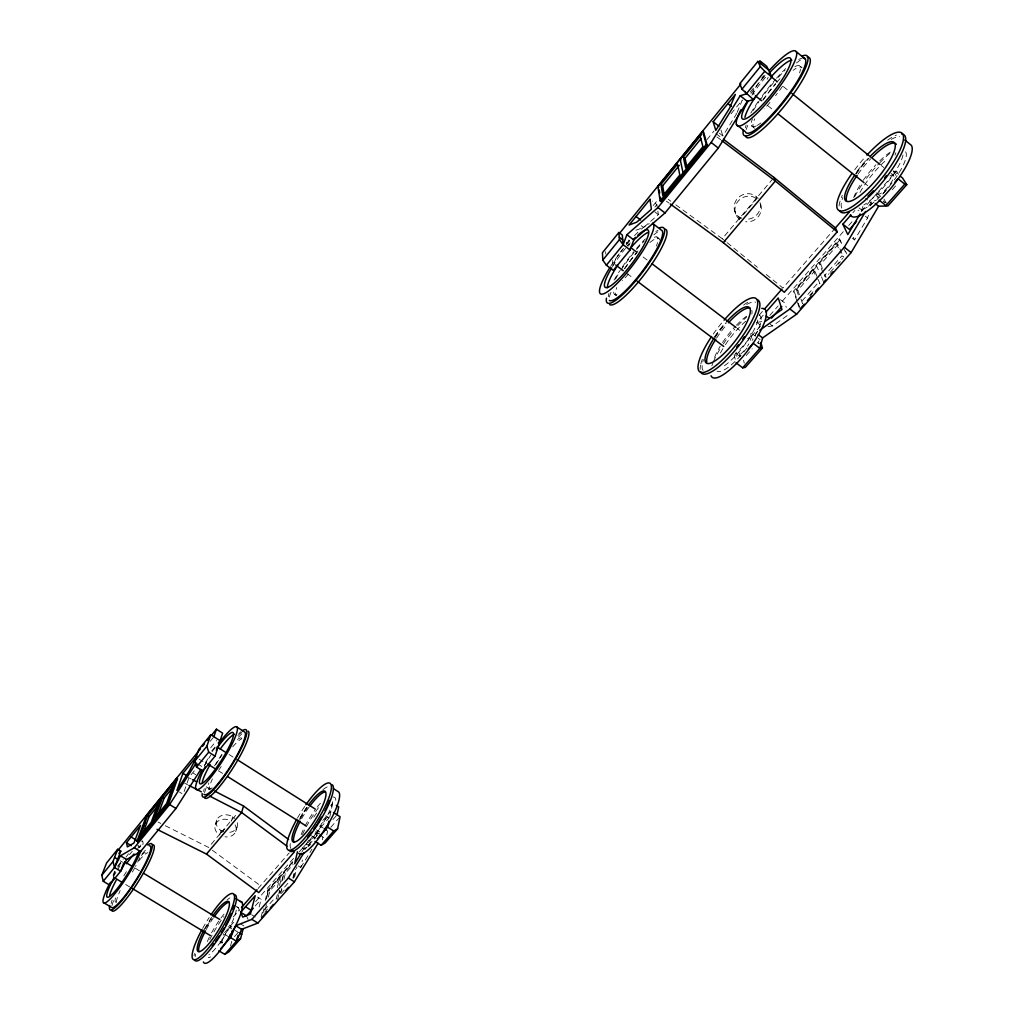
<?xml version="1.0" encoding="UTF-8"?>
<svg xmlns="http://www.w3.org/2000/svg" width="1014" height="1014" viewBox="0 0 1014 1014"><rect width="100%" height="100%" fill="white"/><g stroke="black" fill="none" stroke-linecap="round" stroke-linejoin="round"><path stroke-width="0.75" stroke-dasharray="5 3.75" d="M329.803 816.891L332.731 803.101L335.114 804.622M326.787 834.902L327.636 830.859M322.313 839.795L322.908 837.057M316.254 835.992L317.75 829.224M298.306 865.969L300.727 867.477L302.438 859.986M292.831 878.149L293.883 873.624M293.452 878.238L295.505 869.366M294.554 877.237L296.937 866.869M281.74 888.492L280.282 894.563L278.774 893.638L279.509 890.609M281.702 881.496L283.895 872.382L292.64 862.42M277.583 899.697L279.737 890.736M282.247 880.291L284.047 872.826L283.299 872.37M283.92 879.379L285.378 873.295L293.147 864.448M277.354 894.576L276.252 899.139L274.743 898.214L263.057 911.447L264.553 912.372L267.481 909.064M279.56 885.437L281.398 877.82L279.915 876.907L268.406 890.013L266.112 899.203M277.329 887.554L279.915 876.907M262.968 912.968L264.096 908.455M266.733 897.922L268.609 890.406L292.374 863.332M265.313 909.305L266.454 904.703M268.368 897.048L269.889 890.926L281.398 877.82M261.092 917.024L262.981 909.507M265.237 900.483L267.873 889.95L292.678 861.685M259.14 906.96L261.092 899.304L257.556 897.136M230.482 946.125L232.396 939.002M755.202 335.862L756.013 332.884L758.523 331.109M220.849 943.679L223.612 933.691M235.704 831.683L236.997 827.247M232.688 816.752L231.382 821.163A10.812 8.733 14.2 0 0 216.565 822.493A10.812 8.733 14.2 0 0 219.721 834.978L221.065 830.542M215.361 824.496L216.717 820.085M852.318 238.151L854.574 239.925L867.591 217.997L869.416 212.243M861.33 211.216L863.193 205.487M204.6 765.811L207.198 758.041M184.155 791.478L189.111 777.168M137.524 848.325L140.185 846.779L142.34 840.898M113.074 875.361L114.645 871.229M737.14 112.465L742.311 100.006L730.929 113.923M301.918 851.988L308.586 840.226M868.732 206.146L871.888 200.848L876.223 200.417M308.015 846.107L313.757 836.791L318.586 839.833M300.727 867.477L311.957 849.25M719.319 133.176L722.855 135.965L736.57 113.847L734.225 111.996M210.19 741.297L212.965 737.888M210.646 747.825L216.628 740.486M653.206 205.538L658.187 199.428M706.999 139.615L713.983 131.072M191.088 774.747L195.03 769.918M654.867 207.046L656.857 204.6L652.294 201.076M117.561 866.21L123.138 859.378M211.787 750.93L215.5 746.38M626.259 243.829L629.162 240.267L626.88 238.531M750.284 92.071L754.112 87.394M761.755 78.04L763.669 75.708M220.089 833.749L208.554 847.425L162.215 824.154M221.065 832.595L236.655 814.128M675.818 204.815L722.26 238.708L772.022 179.744M221.66 832.684L225.552 828.07M738.75 216.679L739.51 219.239L756.761 198.795L755.912 196.323M233.182 917.011L239.405 909.888M258.076 888.53L289.18 852.939M330.653 805.484L332.731 803.101M759.144 315.202L763.289 310.449M835.422 227.922L782.897 288.014L764.708 273.222M760.158 324.924L756.888 322.427L763.986 314.327M852.901 212.725L854.903 210.43M224.563 932.601L235.096 920.585M322.782 820.465L331.046 811.01M255.629 901.611L294.047 857.806M299.244 851.887L302.362 848.338M303.401 847.159L329.36 817.563M760.462 326.09L738.648 350.958L739.966 356.484L741.956 354.216M769.803 315.443L778.106 305.975M782.263 301.234L844.561 230.216M848.718 225.488L853.902 219.569M861.178 211.28L896.477 171.036L899.203 175.333L893.613 170.834M796.941 301.069L793.506 291.208L839.389 238.949L842.849 245.325M798.271 294.909L796.18 288.977L813.177 269.635L814.825 270.915L817.677 278.14M823.127 272.956L819.046 262.93L836.309 243.284L837.957 244.589L843.635 257.138L841.95 255.807L824.293 275.808L825.979 277.126L829.097 273.603M796.294 297.482L794.33 291.842L840.213 239.596M255.249 905.946L261.092 899.304M870.266 205.791L872.167 203.624L865.512 198.313M799.4 294.706L797.815 290.257L814.825 270.915M822.455 268.52L820.694 264.223L837.957 244.589M332.922 819.54L337.066 814.825M882.725 194.08L888.898 187.058M234.488 936.632L238.67 931.879M330.754 827.323L339.044 817.918M746.215 355.559L752.173 348.791M757.141 343.15L759.131 340.894M892.244 189.732L896.363 185.055M278.774 893.638L288.648 882.472M281.271 893.448L284.237 890.102M809.73 295.505L813.824 290.879M830.136 272.424L842.609 258.317M810.592 295.429L812.632 293.135M838.337 264.058L840.403 261.713M635.93 230.229L643.573 227.478L658.378 214.613L657.731 210.316M767.966 326.685L772.503 325.95L788.651 314.619M756.888 322.427L765.887 320.893M158.007 822.037L160.808 823.444M184.738 783.264L187.514 784.697M188.363 777.523L191.126 778.955M206.286 786.775L210.43 788.917M224.778 934.401L229.468 937.24M125.673 884.512L129.716 886.946M219.924 941.322L222.611 942.957M135.394 868.314L139.412 870.747M229.164 925.148L231.838 926.771A9.367 2.104 -58.8 0 0 224.297 935.783A9.367 2.104 -58.8 0 0 223.384 942.716M120.108 860.747L122.567 862.23M235.172 930.472L238.734 932.614M228.251 926.72L231.75 928.837M240.964 924.16L243.905 925.934M137.701 845.27L140.185 846.779M251.637 914.755L255.224 916.948M236.008 906.364L238.594 907.936M268.406 890.013L269.889 890.926M267.873 889.95L268.609 890.406M283.895 872.382L285.378 873.295M179.402 791.997L181.912 793.556M208.276 788.727L209.847 789.703A30.319 5.463 -57.3 0 1 212.382 778.904M302.438 848.021L304.821 849.517L320.082 832.126L316.495 829.87M193.218 773.086L195.715 774.645M306.735 844.18L309.143 845.689M218.352 770.741L223.676 774.088M315.379 831.784L318.028 833.457M199.2 759.245L202.965 761.615M319.283 834.776L325.925 838.958M197.451 763.732L202.458 766.876M311.399 835.701L314.974 837.944M319.841 825.941L323.441 828.21M229.063 754.517L233.03 757.027M325.811 815.725L328.46 817.398M668.289 199.327L670.799 201.152M666.413 201.203L668.936 203.041M212.344 850.226L260.509 885.742M614.636 294.339L616.347 295.619A35.642 7.44 -53.1 0 1 616.791 287.482M716.923 136.903L720.65 139.729M735.619 353.189L739.966 356.484M627.02 273.514L633.306 278.254M715.973 133.62L721.017 137.435M751.387 333.124L760.12 339.766M626.17 242.447L629.618 245.071L629.162 240.267M761.628 345.28L758.333 342.77L759.461 346.953M643.104 256.986L648.123 260.801M737.292 328.46L739.802 330.361M641.266 225.716L643.573 227.478M770.298 324.265L772.503 325.95M656.895 236.984L658.606 238.29M654.892 211.926L658.378 214.613M780.463 299.675L784.849 303.047L786.268 307.381M796.18 288.977L797.815 290.257M793.506 291.208L794.33 291.842M819.046 262.93L820.694 264.223M816.27 265.275L820.922 275.453M859.023 207.87L863.459 211.394M751.412 125.546L753.161 126.927M865.348 216.21L867.591 217.997M767.801 105.684L772.744 109.639M865.297 183.724L867.769 185.701M876.21 192.863L880.659 196.424M878.77 197.362L876.514 195.563L878.466 198.985M885.501 202.749L883.257 200.962L885.247 204.41M783.34 86.57L788.233 90.525M881.343 165.548L883.79 167.525M891.141 173.445L893.6 175.422M800.236 66.392L801.985 67.824A38.545 7.96 -51.7 0 0 793.163 70.283M722.26 238.708L725.897 241.662M727.114 242.65L757.433 267.303M893.283 171.176L896.414 176.17M883.993 199.099L886.629 203.649M853.294 237.314L854.574 239.925M845.486 251.054L846.804 253.918M839.389 238.949L842.672 246.098M843.331 247.53L846.614 254.691M836.309 243.284L840.695 253.031M247.061 917.087L248.138 919.508M824.8 274.262L825.979 277.126M821.479 276.822L823.66 282.26M818.247 279.598L819.958 283.933L818.285 282.627L800.895 302.311L802.568 303.604L799.932 296.189M813.177 269.635L817.145 279.737M798.259 303.123L799.742 307.343M797.435 302.476L799.387 308.104M721.017 130.109L722.855 135.965M734.909 211.444L735.644 213.979M313.757 836.791L314.403 839.123M750.652 333.669L752.451 340.527M743.579 360.35L744.263 363.177M734.085 354.368L735.708 361.402M656.857 204.6L657.516 208.884M612.671 260.446L613.216 268.989M605.662 251.687L605.789 254.096M235.083 824.889A10.812 8.733 14.2 0 1 224.969 836.842M237.301 822.722A10.774 8.72 14.2 0 1 226.299 832.393M223.574 831.746A10.774 8.72 14.2 0 1 217.934 818.083A10.774 8.72 14.2 0 1 234.804 818.437M113.289 876.185A9.532 1.521 -57.8 0 1 115.381 871.343M117.903 867.16A9.532 1.521 -57.8 0 1 122.681 861.33M123.784 875.906A39.001 6.49 -57.9 0 1 128.372 868.668M111.134 903.575A36.377 6.059 -57.9 0 1 112.136 900.039M111.984 905.565A38.988 6.54 -57.9 0 1 114.912 897.491M142.099 853.902A38.988 6.54 -57.9 0 1 147.943 847.742M116.661 902.308A29.621 4.969 -57.9 0 1 120.172 890.622M139.146 860.48A29.621 4.969 -57.9 0 1 147.867 852.698M141.542 841.1A36.415 5.894 -57.8 0 1 142.873 844.649M113.555 876.413A36.415 5.894 -57.8 0 1 115.888 872.433M117.51 869.797A36.415 5.894 -57.8 0 1 120.032 865.842M126.002 857.16A36.415 5.894 -57.8 0 1 128.512 853.801M129.5 854.574A29.71 4.804 -57.8 0 1 132.264 851.367M138.157 846.728A29.71 4.804 -57.8 0 1 139.235 847.362M139.805 857.591A29.698 4.855 -57.9 0 1 135.534 866.4M134.837 867.692A29.698 4.855 -57.9 0 1 131.769 873.016M116.128 902.245A29.621 4.943 -57.9 0 1 115.938 896.351M141.276 855.486A29.621 4.943 -57.9 0 1 147.461 852.432M194.067 955.974A38.481 8.378 -58.7 0 1 194.473 953.452M204.549 929.559A38.481 8.378 -58.7 0 1 211.077 918.735M195.512 956.506A35.896 7.82 -58.7 0 1 195.487 954.073M206.539 927.164A35.896 7.82 -58.7 0 1 211.343 919.318M227.035 900.039A35.896 7.82 -58.7 0 1 229.886 897.922M202.635 928.406A38.494 8.34 -58.7 0 1 209.163 917.581M204.739 928.672A29.254 6.338 -58.7 0 1 211.774 917.214M209.784 939.572A35.858 7.973 -58.8 0 1 223.853 916.567M237.137 907.074A29.254 6.502 -58.8 0 1 238.252 914.501M210.646 956.874A29.254 6.502 -58.8 0 1 208.301 957.546M236.262 910.065A29.267 6.464 -58.7 0 1 225.577 934.376A29.267 6.464 -58.7 0 1 209.011 954.694M207.312 941.6A29.267 6.464 -58.7 0 1 209.581 936.683M211.584 932.817A29.267 6.464 -58.7 0 1 224.411 913.665M206.21 929.559A29.241 6.363 -58.7 0 1 213.232 918.101M319.537 833.28A9.595 2.32 -57.9 0 1 321.628 823.685A9.595 2.32 -57.9 0 1 328.587 819.337M206.843 763.327A9.76 1.673 -57.2 0 1 209.353 755.823M212.116 751.64A9.76 1.673 -57.2 0 1 215.868 747.369M214.524 765.912A39.914 7.149 -57.3 0 1 223.181 752.489M238.822 733.54A39.914 7.149 -57.3 0 1 240.926 731.728M203.675 791.541A37.226 6.667 -57.3 0 1 204.245 788.702M215.868 764.569A37.226 6.667 -57.3 0 1 219.493 758.789M220.228 757.661A37.226 6.667 -57.3 0 1 221.99 755.037M237.872 735.505A37.226 6.667 -57.3 0 1 242.054 732.323M204.625 792.656A39.901 7.199 -57.3 0 1 207.35 784.836M238.505 737.115A39.901 7.199 -57.3 0 1 241.928 733.857M232.713 746.849A30.319 5.463 -57.3 0 1 241.598 738.965M204.232 766.09A37.277 6.477 -57.2 0 1 210.887 754.986M221.217 766.559A30.407 5.336 -57.2 0 1 218.948 769.803M237.491 739.498A30.319 5.438 -57.3 0 1 242.016 740.119M212.18 787.802A30.319 5.438 -57.3 0 1 208.884 782.897M299.409 819.337A39.381 9.202 -57.8 0 1 307.027 807.195M290.891 848.426A36.732 8.581 -57.8 0 1 290.283 843.369M300.169 819.236A36.732 8.581 -57.8 0 1 307.66 807.334M322.972 789.665A36.732 8.581 -57.8 0 1 328.561 786.496M297.444 818.108A39.394 9.164 -57.8 0 1 305.075 805.965M300.169 817.702A29.926 6.959 -57.8 0 1 306.735 807.359M302.476 834.522A36.681 8.758 -57.9 0 1 320.639 805.002M333.048 797.105A29.938 7.149 -57.9 0 1 335.419 803.456M310.626 844.383A29.938 7.149 -57.9 0 1 308.129 846.437M307.001 847.197A29.938 7.149 -57.9 0 1 302.4 847.641M313.782 817.208A29.938 7.149 -57.9 0 1 317.217 812.201M332.757 801.757A29.951 7.098 -57.8 0 1 305.442 844.763M301.171 834.636A29.951 7.098 -57.8 0 1 303.769 828.628M305.037 826.068A29.951 7.098 -57.8 0 1 315.481 809.362M317.23 807.081A29.951 7.098 -57.8 0 1 321.945 801.605M301.665 818.653A29.926 6.984 -57.8 0 1 309.105 807.081M760.614 204.106A13.461 12.624 -32.3 0 1 745.658 221.762M739.51 219.239A13.461 12.624 -32.3 0 1 738.091 201.19A13.461 12.624 -32.3 0 1 756.761 198.795M760.082 202.648A13.397 12.574 -32.5 0 1 746 219.29M741.614 218.34A13.397 12.574 -32.5 0 1 737.343 198.693A13.397 12.574 -32.5 0 1 758.206 198.693M747.533 338.448A11.243 3.143 -52.3 0 1 747.546 346.116M744.01 350.781A11.243 3.143 -52.3 0 1 737.267 356.028A11.243 3.143 -52.3 0 1 736.354 352.2M614.459 264.046A11.484 2.269 -53.3 0 1 619.161 253.817M620.974 251.472A11.484 2.269 -53.3 0 1 622.811 249.355M627.248 245.629A11.484 2.269 -53.3 0 1 628.35 246.11M614.053 280.118A46.936 9.734 -53.2 0 1 619.757 270.801M622.178 267.176A46.936 9.734 -53.2 0 1 633.801 251.713M636.602 248.379A46.936 9.734 -53.2 0 1 645.373 238.873M608.261 296.696A43.779 9.075 -53.2 0 1 608.945 293.401M615.447 279.154A43.779 9.075 -53.2 0 1 619.947 271.701M620.771 270.434A43.779 9.075 -53.2 0 1 644.22 241.104M655.843 231.458A43.779 9.075 -53.2 0 1 658.01 230.368M609.3 297.051A46.923 9.798 -53.1 0 1 611.277 291.664M624.371 268.837A46.923 9.798 -53.1 0 1 638.795 250.04M653.827 234.842A46.923 9.798 -53.1 0 1 659.544 230.723M649.911 242.498A35.642 7.44 -53.1 0 1 659.759 240.001M610.542 266.505A43.843 8.834 -53.2 0 1 623.572 248.227M626.284 244.894A43.843 8.834 -53.2 0 1 630.277 240.242M634.485 235.679A43.843 8.834 -53.2 0 1 638.833 231.382M641.266 229.189A43.843 8.834 -53.2 0 1 649.29 223.701M612.443 266.644A35.782 7.212 -53.2 0 1 625.499 248.367M627.387 246.098A35.782 7.212 -53.2 0 1 630.239 242.828M628.401 274.059A35.756 7.275 -53.2 0 1 622.254 280.751M654.322 237.251A35.655 7.402 -53.1 0 1 656.35 246.072M617.006 294.364A35.655 7.402 -53.1 0 1 614.281 288.66M624.725 268.685A35.655 7.402 -53.1 0 1 636.551 253.056M700.154 369.413A46.2 12.485 -52.4 0 1 700.535 365.281M700.813 364.013A46.2 12.485 -52.4 0 1 702.727 358.196M714.553 336.876A46.2 12.485 -52.4 0 1 725.251 322.883M743.579 305.087A46.2 12.485 -52.4 0 1 747.952 302.159M703.12 370.402A43.095 11.636 -52.4 0 1 703.475 359.602M715.009 337.662A43.095 11.636 -52.4 0 1 726.417 322.769M746.735 304.466A43.095 11.636 -52.4 0 1 755.607 302.273M713.26 334.062A46.226 12.422 -52.4 0 1 722.183 322.376M714.946 336.762A35.11 9.43 -52.4 0 1 724.871 323.707M711.853 365.877A43.032 11.864 -52.3 0 1 712.867 363.05M713.362 361.808A43.032 11.864 -52.3 0 1 720.84 347.726M723.312 343.936A43.032 11.864 -52.3 0 1 734.719 329.068M737.786 325.671A43.032 11.864 -52.3 0 1 746.57 317.129M759.296 315.126A35.11 9.684 -52.3 0 1 752.147 340.451M746.874 348.005A35.11 9.684 -52.3 0 1 741.995 354.063M741.006 355.217A35.11 9.684 -52.3 0 1 717.075 371.149M720.447 352.986A35.11 9.684 -52.3 0 1 723.857 347.08M725.403 344.671A35.11 9.684 -52.3 0 1 745.784 321.235M757.826 320.031A35.135 9.62 -52.3 0 1 722.31 367.144M714.578 357.308A35.135 9.62 -52.3 0 1 720.27 346.142M722.564 342.529A35.135 9.62 -52.3 0 1 735.416 326.242M736.405 325.202A35.135 9.62 -52.3 0 1 746.672 316.178M751.843 310.322A35.11 9.468 -52.4 0 1 751.856 314.163M716.581 337.992A35.11 9.468 -52.4 0 1 726.493 324.949M889.95 175.98A12.155 3.346 -50.3 0 1 892.916 179.491A12.155 3.346 -50.3 0 1 882.535 192.242A12.155 3.346 -50.3 0 1 877.82 190.86M768.156 77.254A12.409 2.434 -51.9 0 1 767.142 79.295M754.568 93.846A12.409 2.434 -51.9 0 1 755.189 88.117A12.409 2.434 -51.9 0 1 765.532 75.796M750.842 113.099A50.751 10.406 -51.7 0 1 760.525 98.244M762.389 95.696A50.751 10.406 -51.7 0 1 775.495 79.409M776.534 78.23A50.751 10.406 -51.7 0 1 785.749 68.584M745.417 127.815A47.328 9.709 -51.7 0 1 746.177 125.039M753.364 110.399A47.328 9.709 -51.7 0 1 758.966 101.679M759.79 100.487A47.328 9.709 -51.7 0 1 773.517 82.742M778.372 77.254A47.328 9.709 -51.7 0 1 784.912 70.511M798.69 59.509A47.328 9.709 -51.7 0 1 801.719 58.229M746.203 129.551A50.725 10.47 -51.7 0 1 747.724 125.419M762.781 100.044A50.725 10.47 -51.7 0 1 775.659 83.63M776.699 82.426A50.725 10.47 -51.7 0 1 780.856 77.761M796.434 62.982A50.725 10.47 -51.7 0 1 802.67 58.761M754.834 128.144A38.545 7.96 -51.7 0 1 754.733 118.853M750.994 93.44A47.404 9.443 -51.8 0 1 759.93 81.45M761.831 79.105A47.404 9.443 -51.8 0 1 765.684 74.504M751.944 95.164A38.684 7.706 -51.8 0 1 766.204 76.519M782.491 86.304A38.659 7.782 -51.8 0 1 775.583 95.658M770.019 102.414A38.659 7.782 -51.8 0 1 764.112 108.878M794.862 66.671A38.545 7.922 -51.7 0 1 799.526 72.869M760.88 122.973A38.545 7.922 -51.7 0 1 757.319 125.356M756.305 125.888A38.545 7.922 -51.7 0 1 752.451 118.841M763.111 100.056A38.545 7.922 -51.7 0 1 775.596 84.099M839.047 205.994A49.914 13.321 -50.5 0 1 842.317 195.284M856.931 171.455A49.914 13.321 -50.5 0 1 868.06 158.032M887.58 140.173A49.914 13.321 -50.5 0 1 896.477 135.052M841.721 208.098A46.555 12.422 -50.5 0 1 842.761 197.591M856.184 173.926A46.555 12.422 -50.5 0 1 869.302 157.969M891.205 139.4A46.555 12.422 -50.5 0 1 899.633 136.662M854.751 169.718A49.94 13.258 -50.5 0 1 865.88 156.283M855.474 174.028A37.936 10.077 -50.5 0 1 868.047 158.539M854.751 196.577A46.492 12.662 -50.3 0 1 862.192 184.256M866.4 178.401A46.492 12.662 -50.3 0 1 878.808 163.761M879.81 162.722A46.492 12.662 -50.3 0 1 889.734 153.469M905.591 151.821A37.936 10.33 -50.3 0 1 889.57 186.044A37.936 10.33 -50.3 0 1 858.021 210.253M860.011 192.508A37.936 10.33 -50.3 0 1 887.009 159.261M903.005 155.053A37.949 10.267 -50.4 0 1 863.789 205.018M853.674 197.73A37.949 10.267 -50.4 0 1 860.709 184.092M863.256 180.277A37.949 10.267 -50.4 0 1 875.855 164.813M879.746 160.871A37.949 10.267 -50.4 0 1 891.154 151.542M895.869 152.721A37.924 10.115 -50.5 0 1 894.944 155.167M858.047 174.078A37.924 10.115 -50.5 0 1 870.646 158.894"/><path stroke-width="1.5" d="M315.05 841.455L321.146 845.27L325.063 843.052L337.611 828.844L340.07 816.739L333.454 812.544M337.066 814.825L338.701 806.903L336.318 805.382M317.952 838.16L327.623 827.171L328.866 821.289M324.062 831.67L324.645 828.97L328.789 824.255M297.47 851.76L294.681 863.713L301.107 853.294M218.885 950.802L224.829 954.377L228.949 951.829L240.559 938.685L243.17 928.761M224.829 954.377L236.452 941.195L237.973 935.478M900.318 176.233L902.549 178.033L906.769 184.662L887.947 205.956L878.618 206.222L851.139 252.575L796.636 314.175L762.617 337.903L759.841 348.36L742.666 367.803L736.037 362.809M230.229 934.439L229.468 937.24L231.56 934.857M232.421 930.459L230.495 937.595L220.811 948.597M214.562 791.047L243.512 805.991L241.624 812.518L206.488 854.092L157.043 829.351M218.276 742.97L220.139 740.702L210.773 734.757L198.731 749.574L194.713 761.172L196.526 767.066L202.838 771.033L215.057 756.14L222.624 733.147L216.426 729.205L211.444 735.34M213.891 736.747L216.426 729.205M194.713 761.172L206.869 746.253L210.773 734.757M197.413 764.467L196.526 767.066L208.719 752.135L206.869 746.253M196.754 756.33L182.938 773.302L176.892 790.438L189.466 770.741L196.361 757.712M136.991 841.265L167.652 803.734L176.715 778.321L177.488 778.803L168.438 804.229L137.777 841.747L136.991 841.265L146.624 815.345L176.715 778.321M158.311 814.128L164.091 798.145L172.57 787.726M162.557 797.181L155.167 817.512L166.626 803.481L173.85 783.302L162.557 797.181L164.091 798.145M142.036 835.65L149.083 816.574L157.449 806.295M137.777 841.747L138.842 838.857M142.049 830.213L144.71 823.013M147.55 815.636L139.945 836.157L151.251 822.303L158.704 801.922L147.55 815.636L149.083 816.574M606.372 265.199L623.128 244.678L622.33 235.071L618.895 232.472L602.443 252.727L602.785 260.091L606.372 265.199L613.305 270.421L630.074 249.951L633.801 239.95L665.007 212.965L718.292 148.069L747.267 101.349L753.364 99.587L771.857 77.026L766.774 66.366L759.828 60.751L761.425 64.199M123.797 862.977L120.691 871.229L109.411 884.981L103.251 881.28L101.793 875.272L106.584 862.977L117.713 849.288L120.767 851.139L114.506 867.502L103.251 881.28M630.074 249.951L623.128 244.678L626.906 234.703L657.947 207.54L711.169 142.467L740.22 95.734L746.253 93.909L764.721 71.284L760.335 66.62L757.914 61.372L739.789 83.68L741.956 89.194L753.364 99.587M109.411 884.981L110.463 882.231M101.793 875.272L113.01 861.494L117.713 849.288M303.908 852.749L288.318 878.023L251.865 919.368L235.717 925.719L230.495 937.595L236.452 941.195L241.636 929.318L257.898 923.057L294.415 881.8L318.155 843.242M200.797 769.474L175.967 808.462L140.566 851.57L126.611 859.53L120.691 871.229L114.506 867.502L113.01 861.494M114.506 867.502L120.476 855.803L134.304 847.755L169.642 804.546L196.196 762.946M759.778 330.222L789.881 308.991L844.332 247.226L865.588 211.444M860.1 213.941L847.818 234.602L842.849 224.208L850.885 215.019M117.738 850.619L200.48 748.826M202.47 746.38L204.46 743.921M207.452 740.245L209.454 737.799M619.529 233.347L740.917 84.01M657.896 186.462L702.715 131.338L703.577 132.01L707.189 145.141L661.065 201.558L660.19 200.886L657.896 186.462L658.758 187.134M175.599 781.135L177.488 778.803M660.951 184.447L677.555 164.04L679.811 175.016L662.839 195.803L660.951 184.447L662.674 185.777L664.347 195.74M700.167 136.244L702.93 146.7L685.679 167.83L683.297 156.967L701.612 134.431M126.458 842.723L140.553 825.383L133.975 843.002L127.384 846.893L126.458 842.723L131.326 845.689M713.159 121.705L735.34 94.441L729.548 108.27L715.783 130.388L713.159 121.705L718.939 126.268M118.904 853.42L120.767 851.139M662.674 185.777L679.279 165.383M686.846 166.486L685.033 158.323L700.902 138.817M602.785 260.091L619.453 239.621L618.895 232.472M741.956 89.194L760.335 66.62M660.19 200.886L706.302 144.444L702.715 131.338M670.203 203.966L723.274 242.65L775.342 181.037L773.961 177.45L723.54 139.336M241.484 907.517L257.036 889.722M764.328 309.27L781.959 289.091M834.852 228.568L849.377 211.951M240.66 912.296L255.198 895.679L250.433 914.032L242.752 917.112L240.66 912.296L246.529 915.87L253.31 908.151M766.026 311.995L778.27 297.989L781.959 309.498L765.887 320.893M773.961 177.45L835.422 227.922L837.222 231.838L784.316 292.273L723.274 242.65M771.553 318.168L781.781 306.532M856.526 221.432L849.491 229.456L842.849 224.208M748.142 349.044L753.187 343.302L759.841 348.36L762.389 348.068L760.88 342.517M895.007 182.064L897.986 178.667L904.792 184.168L906.769 184.662M321.146 845.27L333.733 831.024L337.611 828.844M904.792 184.168L885.906 205.563L879.113 200.126M762.389 348.068L745.29 367.423L742.666 367.803M261.853 917.493L267.088 911.561M270.244 907.999L273.387 904.437M285.555 890.685L288.546 887.301M800.236 308.763L804.305 304.149M807.359 300.689L811.441 296.088M815.51 291.474L818.564 288.027M823.66 282.26L825.738 279.927M830.91 274.072L832.976 271.739M236.452 941.195L240.559 938.685M188.908 785.406L201.393 791.833M209.721 796.104L241.624 812.518L286.949 846.145M192.508 779.665L196.64 781.794M104.265 903.056L112.161 907.771A36.377 6.059 -57.9 0 0 138.272 876.286A36.377 6.059 -57.9 0 0 149.286 845.828M113.555 877.211L121.642 882.079M132.403 888.568L210.494 935.643M120.476 855.803L126.611 859.53M235.717 925.719L241.636 929.318M124.671 861.811L131.376 865.867M143.43 873.181L219.785 919.47M114.595 857.4L117.662 859.264M239.71 933.21L241.687 934.414M134.304 847.755L140.566 851.57M251.865 919.368L257.898 923.057M235.844 898.645L242.143 902.485M131.136 836.968L136.003 839.934M245.477 906.782L251.358 910.369M146.624 815.345L147.385 815.814M153 823.102L152.214 822.62L161.581 796.953L162.341 797.422M169.642 804.546L175.967 808.462M288.318 878.023L294.415 881.8M167.652 803.734L168.438 804.229M182.938 773.302L186.639 775.621M207.731 764.062L214.372 768.232M227.656 776.597L306.076 825.928M208.719 752.135L215.057 756.14M327.623 827.171L333.733 831.024M324.645 828.97L326.635 830.225M217.135 746.963L225.083 751.995M237.01 759.549L315.202 809.02M236.908 727.076L244.881 732.146A37.226 6.667 -57.3 0 1 228.847 768.84A37.226 6.667 -57.3 0 1 203.991 794.19M333.454 788.639L338.613 791.934A36.681 8.758 -57.9 0 1 324.924 829.401A36.681 8.758 -57.9 0 1 298.712 853.306M206.488 854.092L258.747 892.599L294.504 851.747L291.994 849.884M243.512 805.991L288.584 839.453M721.892 140.667L775.342 181.037L837.222 231.838M615.713 264.996L623.255 270.675M637.071 281.093L723.755 346.458M626.906 234.703L633.801 239.95M758.219 334.557L762.617 337.903M619.262 237.213L622.723 239.836M630.543 247.467L636.83 252.233M651.901 263.665L736.037 327.509M636.032 216.489L640.595 219.975M766.166 315.988L769.436 318.497M657.947 207.54L665.007 212.965M789.881 308.991L796.636 314.175M683.943 173.571L683.056 172.887L680.128 159.109L680.99 159.781M683.297 156.967L685.033 158.323M711.169 142.467L718.292 148.069M844.332 247.226L851.139 252.575M706.302 144.444L707.189 145.141M736.456 124.621L745.417 131.719A47.328 9.709 -51.7 0 0 783.936 100.576A47.328 9.709 -51.7 0 0 802.949 58.013M727.913 103.58L731.386 106.343M740.22 95.734L747.267 101.349M875.247 203.535L878.618 206.222M755.468 95.81L761.641 100.754M777.675 113.593L864.067 182.735M757.914 61.372L768.447 69.865M764.721 71.284L771.857 77.026M771.084 76.696L777.206 81.64M791.909 93.478L880.114 164.56M796.294 51.739L805.344 59.091M904.767 139.983L911.307 145.294A46.492 12.662 -50.3 0 1 887.808 191.9A46.492 12.662 -50.3 0 1 850.353 214.943M619.453 239.621L623.128 244.678M745.252 91.412L746.253 93.909M659.214 190.011L659.683 192.901M660.368 197.236L661.065 201.558M147.803 845.03A39.001 6.49 -57.9 0 1 136.104 880.684A39.001 6.49 -57.9 0 1 109.715 905.515M152.582 844.827A38.988 6.54 -57.9 0 1 138.157 881.876A38.988 6.54 -57.9 0 1 111.54 910.065M138.969 850.797A29.71 4.804 -57.8 0 1 114.024 892.383A29.71 4.804 -57.8 0 1 113.492 878.783M141.073 850.505A36.415 5.894 -57.8 0 1 111.198 897.922A36.415 5.894 -57.8 0 1 109.373 884.081M109.613 895.539A29.698 4.855 -57.9 0 1 116.128 880.367M126.42 863.763A29.698 4.855 -57.9 0 1 134 853.965M234.082 894.665A38.481 8.378 -58.7 0 1 222.129 932.626A38.481 8.378 -58.7 0 1 194.333 959.548M234.133 905.832A35.896 7.82 -58.7 0 1 232.954 909.545M231.433 913.475A35.896 7.82 -58.7 0 1 225.716 925.262M224.195 928A35.896 7.82 -58.7 0 1 221.407 932.703M219.214 936.15A35.896 7.82 -58.7 0 1 215.716 941.296M213.954 943.704A35.896 7.82 -58.7 0 1 212.205 945.999M210.95 914.894A38.494 8.34 -58.7 0 1 233.816 902.042A38.494 8.34 -58.7 0 1 200.683 956.329A38.494 8.34 -58.7 0 1 201.963 929.623M212.61 916.01A29.254 6.338 -58.7 0 1 228.733 908.367A29.254 6.338 -58.7 0 1 203.801 949.003A29.254 6.338 -58.7 0 1 204.042 929.977M240.343 901.459A35.858 7.973 -58.8 0 1 229.392 936.936A35.858 7.973 -58.8 0 1 203.383 961.956M198.896 951.576A29.241 6.363 -58.7 0 1 205.512 930.852M214.068 916.897A29.241 6.363 -58.7 0 1 229.113 902.245M217.237 747.597A9.76 1.673 -57.2 0 1 216.337 750.322M242.181 730.815A39.914 7.149 -57.3 0 1 231.04 766.394A39.914 7.149 -57.3 0 1 202.179 793.582M248.379 731.221A39.901 7.199 -57.3 0 1 231.268 770.589A39.901 7.199 -57.3 0 1 204.562 797.726M218.593 743.794A37.277 6.477 -57.2 0 1 236.237 734.389A37.277 6.477 -57.2 0 1 205.094 783.911A37.277 6.477 -57.2 0 1 202.166 769.93M217.49 747.369A30.42 5.285 -57.2 0 1 232.675 738.484A30.42 5.285 -57.2 0 1 206.995 779.322A30.42 5.285 -57.2 0 1 205.297 766.749M202.217 783.023A30.407 5.336 -57.2 0 1 210.126 764.594M220.177 749.067A30.407 5.336 -57.2 0 1 234.361 734.301M332.313 784.785A39.381 9.202 -57.8 0 1 317.433 824.914A39.381 9.202 -57.8 0 1 289.446 850.657M329.537 800.35A36.732 8.581 -57.8 0 1 326.964 806.51M326.356 807.816A36.732 8.581 -57.8 0 1 325.05 810.49M321.413 817.195A36.732 8.581 -57.8 0 1 317.788 823.178M317.04 824.344A36.732 8.581 -57.8 0 1 313.922 828.945M311.552 832.228A36.732 8.581 -57.8 0 1 307.838 836.943M305.886 804.786A39.394 9.164 -57.8 0 1 330.779 791.642A39.394 9.164 -57.8 0 1 296.126 846.829A39.394 9.164 -57.8 0 1 296.76 819.337M308.471 804.951A29.926 6.959 -57.8 0 1 325.291 798.436A29.926 6.959 -57.8 0 1 299.307 839.377A29.926 6.959 -57.8 0 1 298.712 820.326M294.136 842.419A29.926 6.984 -57.8 0 1 300.22 821.264M309.967 805.902A29.926 6.984 -57.8 0 1 324.835 791.947M659.658 227.858A46.936 9.734 -53.2 0 1 642.623 272.018A46.936 9.734 -53.2 0 1 606.448 298.129M609.325 300.423A43.779 9.075 -53.2 0 0 643.763 269.344A43.779 9.075 -53.2 0 0 661.204 230.001L652.433 223.283A43.843 8.834 -53.2 0 1 638.3 257.645A43.843 8.834 -53.2 0 1 603.596 293.807A43.843 8.834 -53.2 0 1 609.756 267.759M665.323 229.164A46.923 9.798 -53.1 0 1 646.704 271.372A46.923 9.798 -53.1 0 1 609.718 304.618M637.819 235.21A35.782 7.212 -53.2 0 1 644.46 244.159A35.782 7.212 -53.2 0 1 611.708 285.099A35.782 7.212 -53.2 0 1 611.721 267.835M633.382 239.481A35.782 7.212 -53.2 0 1 635.537 237.327M607.386 287.723A35.756 7.275 -53.2 0 1 617.691 265.237M630.34 248.329A35.756 7.275 -53.2 0 1 648.073 232.409M757.496 299.776A46.2 12.485 -52.4 0 1 738.674 346.015A46.2 12.485 -52.4 0 1 700.636 371.796M744.415 336.737A43.095 11.636 -52.4 0 1 742.78 339.082M738.484 344.836A43.095 11.636 -52.4 0 1 736.684 347.092M724.059 320.171A46.226 12.422 -52.4 0 1 756.812 308.763A46.226 12.422 -52.4 0 1 710.446 369.464A46.226 12.422 -52.4 0 1 711.613 336.471M726.797 321.527A35.11 9.43 -52.4 0 1 749.46 315.861A35.11 9.43 -52.4 0 1 714.718 361.073A35.11 9.43 -52.4 0 1 714.16 337.966M761.755 308.421A43.032 11.864 -52.3 0 1 749.004 348.968A43.032 11.864 -52.3 0 1 711.029 375.776M706.758 362.099A35.11 9.468 -52.4 0 1 715.795 339.196M728.432 322.769A35.11 9.468 -52.4 0 1 750.271 308.307M801.694 56.252A50.751 10.406 -51.7 0 1 783.645 102.135A50.751 10.406 -51.7 0 1 743.325 130.084M807.258 57.152A50.725 10.47 -51.7 0 1 786.965 102.807A50.725 10.47 -51.7 0 1 745.582 136.104M769.55 70.143A47.404 9.443 -51.8 0 1 795.736 58.597A47.404 9.443 -51.8 0 1 754.416 115.811A47.404 9.443 -51.8 0 1 740.93 109.766M768.929 73.477A38.684 7.706 -51.8 0 1 789.805 65.276A38.684 7.706 -51.8 0 1 753.998 113.074A38.684 7.706 -51.8 0 1 748.015 101.375M744.935 117.32A38.659 7.782 -51.8 0 1 755.836 96.279M771.946 75.911A38.659 7.782 -51.8 0 1 791.883 60.181M901.649 133.987A49.914 13.321 -50.5 0 1 883.714 180.568A49.914 13.321 -50.5 0 1 839.567 210.57M886.477 175.498A46.555 12.422 -50.5 0 1 884.601 177.944M873.46 190.784A46.555 12.422 -50.5 0 1 867.997 196.184M866.945 155.117A49.94 13.258 -50.5 0 1 902.321 143.988A49.94 13.258 -50.5 0 1 850.416 207.743A49.94 13.258 -50.5 0 1 852.001 173.47M870.836 155.649A37.936 10.077 -50.5 0 1 893.904 152.062A37.936 10.077 -50.5 0 1 855.056 199.036A37.936 10.077 -50.5 0 1 854.587 175.308M846.728 201.317A37.924 10.115 -50.5 0 1 857.134 175.359M872.509 157.005A37.924 10.115 -50.5 0 1 896.313 144.368M649.999 199.327L629.098 225.019L636.665 222.205L651.394 209.252L649.999 199.327"/></g></svg>
